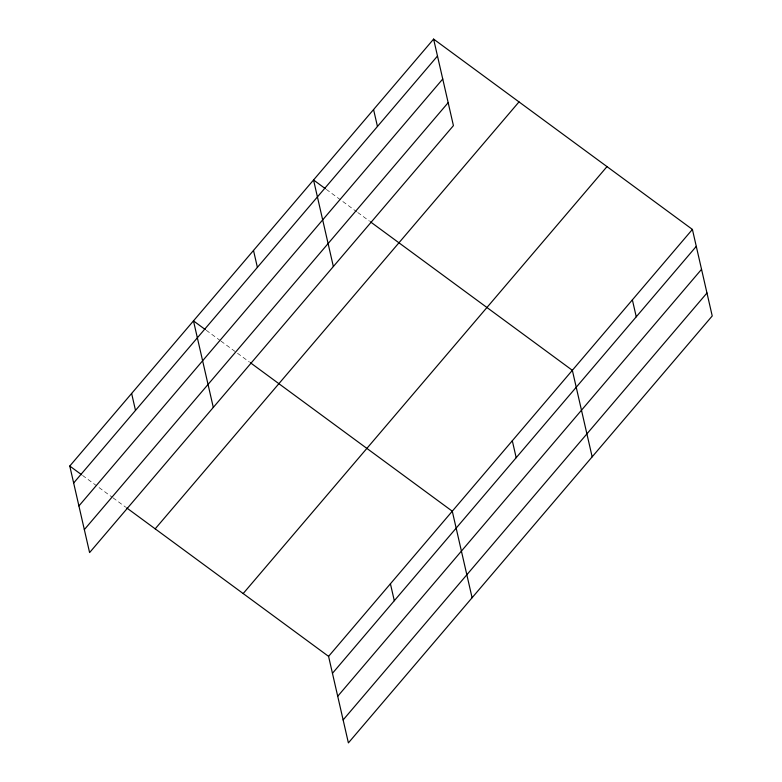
<?xml version="1.0" encoding="UTF-8"?>
<svg xmlns="http://www.w3.org/2000/svg" width="782" height="782" viewBox="0 0 782 782"><rect width="100%" height="100%" fill="white"/><g stroke="black" fill="none" stroke-linecap="round" stroke-linejoin="round"><path stroke-width="0.59" stroke-dasharray="3.91 2.93" d="M326.299 189.371L356.729 211.756M357.716 212.479L369.495 221.14M206.243 330.268L219.977 340.375M220.964 341.099L249.429 362.027M82.54 475.427L111.982 497.088M112.97 497.802L125.726 507.186"/><path stroke-width="1.17" d="M433.609 39.1L453.423 125.638L89.598 552.581L69.774 466.043L433.609 39.1L692.402 229.419L712.226 315.957L348.391 742.9L328.577 656.362L126.713 507.909M73.655 482.983L437.48 56.04M78.914 505.944L442.749 79.002M84.339 529.61L448.164 102.667M155.178 528.847L519.013 101.904M243.173 593.558L606.998 166.615M328.577 656.362L692.402 229.419M332.458 673.302L696.283 246.359M337.716 696.263L701.542 269.321M343.132 719.929L706.967 292.986M325.322 188.657L313.543 179.987L333.357 266.535M370.473 221.863L572.346 370.306L592.16 456.844M205.255 329.545L193.477 320.884L213.3 407.422M250.416 362.75L452.279 511.203L472.093 597.741M69.774 466.043L81.553 474.703M632.374 299.868L636.255 316.798M512.308 440.755L516.188 457.695M373.571 109.548L377.452 126.479M390.423 583.783L394.304 600.713M253.505 250.435L257.386 267.376M131.63 393.463L135.501 410.403"/></g></svg>
